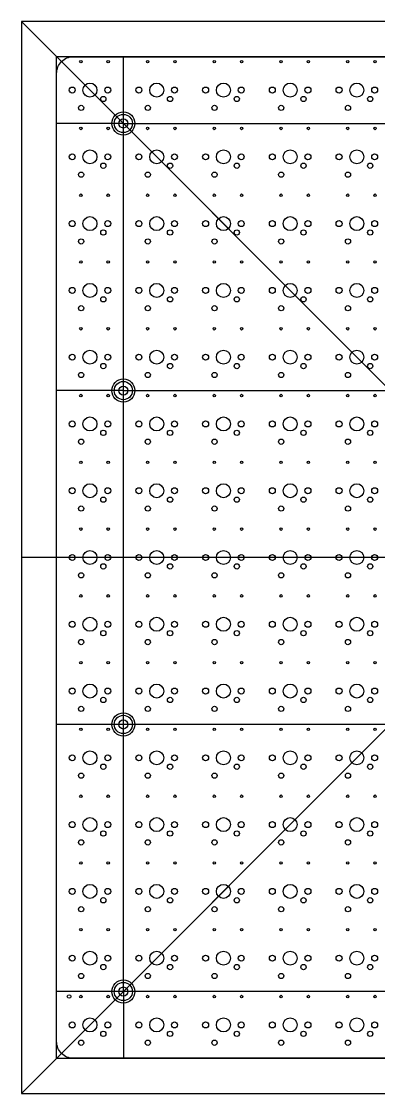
# Model space of a CAD drawing. Header units: millimetres. Extents: x -153 to 153, y -153 to 153.
# Drawn here: x -152.9 to -50.9, y -152.9 to 152.9 of the extents above; entities that cross this region are included whole.
import ezdxf

# ---------------------------------------------------------------- set-up
doc = ezdxf.new("R2010")
doc.units = ezdxf.units.MM
doc.layers.get('0').update_dxf_attribs({"linetype": 'CONTINUOUS'})

msp = doc.modelspace()

# ---------------------------------------------------------------- linework, layer by layer
for p, q in [((152.925, 152.925), (-152.925, 152.925)), ((-152.925, 152.925), (-152.925, -152.925)), ((-152.925, -152.925), (152.925, 152.925)), ((152.925, -152.925), (-152.925, 152.925)), ((-142.925, -142.925), (-142.925, 142.925)), ((-142.925, 142.925), (142.925, 142.925)), ((142.925, -142.925), (-142.925, 142.925)), ((-142.925, -142.925), (142.925, 142.925)), ((-123.825144, 123.825136), (-123.825144, 142.925)), ((-123.825144, 123.825136), (-142.925, 123.825136)), ((-123.825144, 123.825136), (-47.625144, 123.825136)), ((-123.825144, 47.625136), (-123.825144, 123.825136)), ((-123.825144, 47.625136), (-142.925, 47.625136)), ((-123.825144, 47.625136), (-47.625144, 47.625136)), ((-123.824856, -47.625136), (-123.824856, 47.624864)), ((0, 0), (-152.925, 0)), ((-123.825136, -47.625144), (-142.925, -47.625144)), ((-123.825136, -123.825144), (-123.825136, -47.625144)), ((-47.625136, -47.625144), (-123.825136, -47.625144)), ((-123.825136, -123.825144), (-142.925, -123.825144)), ((-123.825136, -123.825144), (-123.825136, -142.925)), ((-47.625136, -123.825144), (-123.825136, -123.825144)), ((142.925, -142.925), (-142.925, -142.925)), ((-152.925, -152.925), (152.925, -152.925))]:
    msp.add_line(p, q)
msp.add_lwpolyline([(-138.112616, -142.87512, -0.4142135624), (-142.87512, -138.112616), (-142.87512, 138.112616, -0.4142135624), (-138.112616, 142.87512), (138.112616, 142.87512, -0.4142135624), (142.87512, 138.112616), (142.87512, -138.112616, -0.4142135624), (138.112616, -142.87512)], format="xyb", close=True)
for centre, radius in [((-135.949856, 141.449864), 0.35), ((-128.149856, 141.449864), 0.35), ((-116.899856, 141.449864), 0.35), ((-109.099856, 141.449864), 0.35), ((-97.849856, 141.449864), 0.35), ((-90.049856, 141.449864), 0.35), ((-78.799856, 141.449864), 0.35), ((-70.999856, 141.449864), 0.35), ((-59.749856, 141.449864), 0.35), ((-51.949856, 141.449864), 0.35), ((-133.349856, 133.349864), 1.9939), ((-114.299856, 133.349864), 1.9939), ((-95.249856, 133.349864), 1.9939), ((-76.199856, 133.349864), 1.9939), ((-57.149856, 133.349864), 1.9939), ((-138.429856, 133.349864), 0.8509), ((-129.539856, 130.809864), 0.7493), ((-128.269856, 133.349864), 0.8509), ((-119.379856, 133.349864), 0.8509), ((-110.489856, 130.809864), 0.7493), ((-109.219856, 133.349864), 0.8509), ((-100.329856, 133.349864), 0.8509), ((-91.439856, 130.809864), 0.7493), ((-90.169856, 133.349864), 0.8509), ((-81.279856, 133.349864), 0.8509), ((-72.389856, 130.809864), 0.7493), ((-71.119856, 133.349864), 0.8509), ((-62.229856, 133.349864), 0.8509), ((-53.339856, 130.809864), 0.7493), ((-52.069856, 133.349864), 0.8509), ((-135.889856, 128.269864), 0.7493), ((-116.839856, 128.269864), 0.7493), ((-97.789856, 128.269864), 0.7493), ((-78.739856, 128.269864), 0.7493), ((-59.689856, 128.269864), 0.7493), ((-123.824856, 123.824864), 3.3), ((-123.824856, 123.824864), 2.6), ((-135.949856, 122.399864), 0.35), ((-128.149856, 122.399864), 0.35), ((-123.824856, 123.824864), 1.3), ((-116.899856, 122.399864), 0.35), ((-109.099856, 122.399864), 0.35), ((-97.849856, 122.399864), 0.35), ((-90.049856, 122.399864), 0.35), ((-78.799856, 122.399864), 0.35), ((-70.999856, 122.399864), 0.35), ((-59.749856, 122.399864), 0.35), ((-51.949856, 122.399864), 0.35), ((-133.349856, 114.299864), 1.9939), ((-114.299856, 114.299864), 1.9939), ((-95.249856, 114.299864), 1.9939), ((-76.199856, 114.299864), 1.9939), ((-57.149856, 114.299864), 1.9939), ((-138.429856, 114.299864), 0.8509), ((-128.269856, 114.299864), 0.8509), ((-119.379856, 114.299864), 0.8509), ((-109.219856, 114.299864), 0.8509), ((-100.329856, 114.299864), 0.8509), ((-90.169856, 114.299864), 0.8509), ((-81.279856, 114.299864), 0.8509), ((-71.119856, 114.299864), 0.8509), ((-62.229856, 114.299864), 0.8509), ((-52.069856, 114.299864), 0.8509), ((-129.539856, 111.759864), 0.7493), ((-110.489856, 111.759864), 0.7493), ((-91.439856, 111.759864), 0.7493), ((-72.389856, 111.759864), 0.7493), ((-53.339856, 111.759864), 0.7493), ((-135.889856, 109.219864), 0.7493), ((-116.839856, 109.219864), 0.7493), ((-97.789856, 109.219864), 0.7493), ((-78.739856, 109.219864), 0.7493), ((-59.689856, 109.219864), 0.7493), ((-135.949856, 103.349864), 0.35), ((-128.149856, 103.349864), 0.35), ((-116.899856, 103.349864), 0.35), ((-109.099856, 103.349864), 0.35), ((-97.849856, 103.349864), 0.35), ((-90.049856, 103.349864), 0.35), ((-78.799856, 103.349864), 0.35), ((-70.999856, 103.349864), 0.35), ((-59.749856, 103.349864), 0.35), ((-51.949856, 103.349864), 0.35), ((-138.429856, 95.249864), 0.8509), ((-133.349856, 95.249864), 1.9939), ((-128.269856, 95.249864), 0.8509), ((-119.379856, 95.249864), 0.8509), ((-114.299856, 95.249864), 1.9939), ((-109.219856, 95.249864), 0.8509), ((-100.329856, 95.249864), 0.8509), ((-95.249856, 95.249864), 1.9939), ((-90.169856, 95.249864), 0.8509), ((-81.279856, 95.249864), 0.8509), ((-76.199856, 95.249864), 1.9939), ((-71.119856, 95.249864), 0.8509), ((-62.229856, 95.249864), 0.8509), ((-57.149856, 95.249864), 1.9939), ((-52.069856, 95.249864), 0.8509), ((-129.539856, 92.709864), 0.7493), ((-110.489856, 92.709864), 0.7493), ((-91.439856, 92.709864), 0.7493), ((-72.389856, 92.709864), 0.7493), ((-53.339856, 92.709864), 0.7493), ((-135.889856, 90.169864), 0.7493), ((-116.839856, 90.169864), 0.7493), ((-97.789856, 90.169864), 0.7493), ((-78.739856, 90.169864), 0.7493), ((-59.689856, 90.169864), 0.7493), ((-135.949856, 84.299864), 0.35), ((-128.149856, 84.299864), 0.35), ((-116.899856, 84.299864), 0.35), ((-109.099856, 84.299864), 0.35), ((-97.849856, 84.299864), 0.35), ((-90.049856, 84.299864), 0.35), ((-78.799856, 84.299864), 0.35), ((-70.999856, 84.299864), 0.35), ((-59.749856, 84.299864), 0.35), ((-51.949856, 84.299864), 0.35), ((-138.429856, 76.199864), 0.8509), ((-133.349856, 76.199864), 1.9939), ((-128.269856, 76.199864), 0.8509), ((-119.379856, 76.199864), 0.8509), ((-114.299856, 76.199864), 1.9939), ((-109.219856, 76.199864), 0.8509), ((-100.329856, 76.199864), 0.8509), ((-95.249856, 76.199864), 1.9939), ((-90.169856, 76.199864), 0.8509), ((-81.279856, 76.199864), 0.8509), ((-76.199856, 76.199864), 1.9939), ((-71.119856, 76.199864), 0.8509), ((-62.229856, 76.199864), 0.8509), ((-57.149856, 76.199864), 1.9939), ((-52.069856, 76.199864), 0.8509), ((-129.539856, 73.659864), 0.7493), ((-110.489856, 73.659864), 0.7493), ((-91.439856, 73.659864), 0.7493), ((-72.389856, 73.659864), 0.7493), ((-53.339856, 73.659864), 0.7493), ((-135.889856, 71.119864), 0.7493), ((-116.839856, 71.119864), 0.7493), ((-97.789856, 71.119864), 0.7493), ((-78.739856, 71.119864), 0.7493), ((-59.689856, 71.119864), 0.7493), ((-135.949856, 65.249864), 0.35), ((-128.149856, 65.249864), 0.35), ((-116.899856, 65.249864), 0.35), ((-109.099856, 65.249864), 0.35), ((-97.849856, 65.249864), 0.35), ((-90.049856, 65.249864), 0.35), ((-78.799856, 65.249864), 0.35), ((-70.999856, 65.249864), 0.35), ((-59.749856, 65.249864), 0.35), ((-51.949856, 65.249864), 0.35), ((-133.349856, 57.149864), 1.9939), ((-114.299856, 57.149864), 1.9939), ((-95.249856, 57.149864), 1.9939), ((-76.199856, 57.149864), 1.9939), ((-57.149856, 57.149864), 1.9939), ((-138.429856, 57.149864), 0.8509), ((-129.539856, 54.609864), 0.7493), ((-128.269856, 57.149864), 0.8509), ((-119.379856, 57.149864), 0.8509), ((-110.489856, 54.609864), 0.7493), ((-109.219856, 57.149864), 0.8509), ((-100.329856, 57.149864), 0.8509), ((-91.439856, 54.609864), 0.7493), ((-90.169856, 57.149864), 0.8509), ((-81.279856, 57.149864), 0.8509), ((-72.389856, 54.609864), 0.7493), ((-71.119856, 57.149864), 0.8509), ((-62.229856, 57.149864), 0.8509), ((-53.339856, 54.609864), 0.7493), ((-52.069856, 57.149864), 0.8509), ((-135.889856, 52.069864), 0.7493), ((-116.839856, 52.069864), 0.7493), ((-97.789856, 52.069864), 0.7493), ((-78.739856, 52.069864), 0.7493), ((-59.689856, 52.069864), 0.7493), ((-123.824856, 47.624864), 3.3), ((-123.824856, 47.624864), 2.6), ((-135.949856, 46.199864), 0.35), ((-128.149856, 46.199864), 0.35), ((-123.824856, 47.624864), 1.3), ((-116.899856, 46.199864), 0.35), ((-109.099856, 46.199864), 0.35), ((-97.849856, 46.199864), 0.35), ((-90.049856, 46.199864), 0.35), ((-78.799856, 46.199864), 0.35), ((-70.999856, 46.199864), 0.35), ((-59.749856, 46.199864), 0.35), ((-51.949856, 46.199864), 0.35), ((-133.349856, 38.099864), 1.9939), ((-114.299856, 38.099864), 1.9939), ((-95.249856, 38.099864), 1.9939), ((-76.199856, 38.099864), 1.9939), ((-57.149856, 38.099864), 1.9939), ((-138.429856, 38.099864), 0.8509), ((-128.269856, 38.099864), 0.8509), ((-119.379856, 38.099864), 0.8509), ((-109.219856, 38.099864), 0.8509), ((-100.329856, 38.099864), 0.8509), ((-90.169856, 38.099864), 0.8509), ((-81.279856, 38.099864), 0.8509), ((-71.119856, 38.099864), 0.8509), ((-62.229856, 38.099864), 0.8509), ((-52.069856, 38.099864), 0.8509), ((-135.889856, 33.019864), 0.7493), ((-129.539856, 35.559864), 0.7493), ((-116.839856, 33.019864), 0.7493), ((-110.489856, 35.559864), 0.7493), ((-97.789856, 33.019864), 0.7493), ((-91.439856, 35.559864), 0.7493), ((-78.739856, 33.019864), 0.7493), ((-72.389856, 35.559864), 0.7493), ((-59.689856, 33.019864), 0.7493), ((-53.339856, 35.559864), 0.7493), ((-135.949856, 27.149864), 0.35), ((-128.149856, 27.149864), 0.35), ((-116.899856, 27.149864), 0.35), ((-109.099856, 27.149864), 0.35), ((-97.849856, 27.149864), 0.35), ((-90.049856, 27.149864), 0.35), ((-78.799856, 27.149864), 0.35), ((-70.999856, 27.149864), 0.35), ((-59.749856, 27.149864), 0.35), ((-51.949856, 27.149864), 0.35), ((-138.429856, 19.049864), 0.8509), ((-133.349856, 19.049864), 1.9939), ((-128.269856, 19.049864), 0.8509), ((-119.379856, 19.049864), 0.8509), ((-114.299856, 19.049864), 1.9939), ((-109.219856, 19.049864), 0.8509), ((-100.329856, 19.049864), 0.8509), ((-95.249856, 19.049864), 1.9939), ((-90.169856, 19.049864), 0.8509), ((-81.279856, 19.049864), 0.8509), ((-76.199856, 19.049864), 1.9939), ((-71.119856, 19.049864), 0.8509), ((-62.229856, 19.049864), 0.8509), ((-57.149856, 19.049864), 1.9939), ((-52.069856, 19.049864), 0.8509), ((-129.539856, 16.509864), 0.7493), ((-110.489856, 16.509864), 0.7493), ((-91.439856, 16.509864), 0.7493), ((-72.389856, 16.509864), 0.7493), ((-53.339856, 16.509864), 0.7493), ((-135.889856, 13.969864), 0.7493), ((-116.839856, 13.969864), 0.7493), ((-97.789856, 13.969864), 0.7493), ((-78.739856, 13.969864), 0.7493), ((-59.689856, 13.969864), 0.7493), ((-135.949856, 8.099864), 0.35), ((-128.149856, 8.099864), 0.35), ((-116.899856, 8.099864), 0.35), ((-109.099856, 8.099864), 0.35), ((-97.849856, 8.099864), 0.35), ((-90.049856, 8.099864), 0.35), ((-78.799856, 8.099864), 0.35), ((-70.999856, 8.099864), 0.35), ((-59.749856, 8.099864), 0.35), ((-51.949856, 8.099864), 0.35), ((-138.429856, -0.000136), 0.8509), ((-133.349856, -0.000136), 1.9939), ((-128.269856, -0.000136), 0.8509), ((-119.379856, -0.000136), 0.8509), ((-114.299856, -0.000136), 1.9939), ((-109.219856, -0.000136), 0.8509), ((-100.329856, -0.000136), 0.8509), ((-95.249856, -0.000136), 1.9939), ((-90.169856, -0.000136), 0.8509), ((-81.279856, -0.000136), 0.8509), ((-76.199856, -0.000136), 1.9939), ((-71.119856, -0.000136), 0.8509), ((-62.229856, -0.000136), 0.8509), ((-57.149856, -0.000136), 1.9939), ((-52.069856, -0.000136), 0.8509), ((-129.539856, -2.540136), 0.7493), ((-110.489856, -2.540136), 0.7493), ((-91.439856, -2.540136), 0.7493), ((-72.389856, -2.540136), 0.7493), ((-53.339856, -2.540136), 0.7493), ((-135.889856, -5.080136), 0.7493), ((-116.839856, -5.080136), 0.7493), ((-97.789856, -5.080136), 0.7493), ((-78.739856, -5.080136), 0.7493), ((-59.689856, -5.080136), 0.7493), ((-135.949856, -10.950136), 0.35), ((-128.149856, -10.950136), 0.35), ((-116.899856, -10.950136), 0.35), ((-109.099856, -10.950136), 0.35), ((-97.849856, -10.950136), 0.35), ((-90.049856, -10.950136), 0.35), ((-78.799856, -10.950136), 0.35), ((-70.999856, -10.950136), 0.35), ((-59.749856, -10.950136), 0.35), ((-51.949856, -10.950136), 0.35), ((-138.429856, -19.050136), 0.8509), ((-133.349856, -19.050136), 1.9939), ((-128.269856, -19.050136), 0.8509), ((-119.379856, -19.050136), 0.8509), ((-114.299856, -19.050136), 1.9939), ((-109.219856, -19.050136), 0.8509), ((-100.329856, -19.050136), 0.8509), ((-95.249856, -19.050136), 1.9939), ((-90.169856, -19.050136), 0.8509), ((-81.279856, -19.050136), 0.8509), ((-76.199856, -19.050136), 1.9939), ((-71.119856, -19.050136), 0.8509), ((-62.229856, -19.050136), 0.8509), ((-57.149856, -19.050136), 1.9939), ((-52.069856, -19.050136), 0.8509), ((-129.539856, -21.590136), 0.7493), ((-110.489856, -21.590136), 0.7493), ((-91.439856, -21.590136), 0.7493), ((-72.389856, -21.590136), 0.7493), ((-53.339856, -21.590136), 0.7493), ((-135.889856, -24.130136), 0.7493), ((-116.839856, -24.130136), 0.7493), ((-97.789856, -24.130136), 0.7493), ((-78.739856, -24.130136), 0.7493), ((-59.689856, -24.130136), 0.7493), ((-135.949856, -30.000136), 0.35), ((-128.149856, -30.000136), 0.35), ((-116.899856, -30.000136), 0.35), ((-109.099856, -30.000136), 0.35), ((-97.849856, -30.000136), 0.35), ((-90.049856, -30.000136), 0.35), ((-78.799856, -30.000136), 0.35), ((-70.999856, -30.000136), 0.35), ((-59.749856, -30.000136), 0.35), ((-51.949856, -30.000136), 0.35), ((-133.349856, -38.100136), 1.9939), ((-114.299856, -38.100136), 1.9939), ((-95.249856, -38.100136), 1.9939), ((-76.199856, -38.100136), 1.9939), ((-57.149856, -38.100136), 1.9939), ((-138.429856, -38.100136), 0.8509), ((-128.269856, -38.100136), 0.8509), ((-119.379856, -38.100136), 0.8509), ((-109.219856, -38.100136), 0.8509), ((-100.329856, -38.100136), 0.8509), ((-90.169856, -38.100136), 0.8509), ((-81.279856, -38.100136), 0.8509), ((-71.119856, -38.100136), 0.8509), ((-62.229856, -38.100136), 0.8509), ((-52.069856, -38.100136), 0.8509), ((-135.889856, -43.180136), 0.7493), ((-129.539856, -40.640136), 0.7493), ((-116.839856, -43.180136), 0.7493), ((-110.489856, -40.640136), 0.7493), ((-97.789856, -43.180136), 0.7493), ((-91.439856, -40.640136), 0.7493), ((-78.739856, -43.180136), 0.7493), ((-72.389856, -40.640136), 0.7493), ((-59.689856, -43.180136), 0.7493), ((-53.339856, -40.640136), 0.7493), ((-123.824856, -47.625136), 3.3), ((-123.824856, -47.625136), 2.6), ((-135.949856, -49.050136), 0.35), ((-128.149856, -49.050136), 0.35), ((-123.824856, -47.625136), 1.3), ((-116.899856, -49.050136), 0.35), ((-109.099856, -49.050136), 0.35), ((-97.849856, -49.050136), 0.35), ((-90.049856, -49.050136), 0.35), ((-78.799856, -49.050136), 0.35), ((-70.999856, -49.050136), 0.35), ((-59.749856, -49.050136), 0.35), ((-51.949856, -49.050136), 0.35), ((-138.429856, -57.150136), 0.8509), ((-133.349856, -57.150136), 1.9939), ((-128.269856, -57.150136), 0.8509), ((-119.379856, -57.150136), 0.8509), ((-114.299856, -57.150136), 1.9939), ((-109.219856, -57.150136), 0.8509), ((-100.329856, -57.150136), 0.8509), ((-95.249856, -57.150136), 1.9939), ((-90.169856, -57.150136), 0.8509), ((-81.279856, -57.150136), 0.8509), ((-76.199856, -57.150136), 1.9939), ((-71.119856, -57.150136), 0.8509), ((-62.229856, -57.150136), 0.8509), ((-57.149856, -57.150136), 1.9939), ((-52.069856, -57.150136), 0.8509), ((-129.539856, -59.690136), 0.7493), ((-110.489856, -59.690136), 0.7493), ((-91.439856, -59.690136), 0.7493), ((-72.389856, -59.690136), 0.7493), ((-53.339856, -59.690136), 0.7493), ((-135.889856, -62.230136), 0.7493), ((-116.839856, -62.230136), 0.7493), ((-97.789856, -62.230136), 0.7493), ((-78.739856, -62.230136), 0.7493), ((-59.689856, -62.230136), 0.7493), ((-135.949856, -68.100136), 0.35), ((-128.149856, -68.100136), 0.35), ((-116.899856, -68.100136), 0.35), ((-109.099856, -68.100136), 0.35), ((-97.849856, -68.100136), 0.35), ((-90.049856, -68.100136), 0.35), ((-78.799856, -68.100136), 0.35), ((-70.999856, -68.100136), 0.35), ((-59.749856, -68.100136), 0.35), ((-51.949856, -68.100136), 0.35), ((-138.429856, -76.200136), 0.8509), ((-133.349856, -76.200136), 1.9939), ((-128.269856, -76.200136), 0.8509), ((-119.379856, -76.200136), 0.8509), ((-114.299856, -76.200136), 1.9939), ((-109.219856, -76.200136), 0.8509), ((-100.329856, -76.200136), 0.8509), ((-95.249856, -76.200136), 1.9939), ((-90.169856, -76.200136), 0.8509), ((-81.279856, -76.200136), 0.8509), ((-76.199856, -76.200136), 1.9939), ((-71.119856, -76.200136), 0.8509), ((-62.229856, -76.200136), 0.8509), ((-57.149856, -76.200136), 1.9939), ((-52.069856, -76.200136), 0.8509), ((-129.539856, -78.740136), 0.7493), ((-110.489856, -78.740136), 0.7493), ((-91.439856, -78.740136), 0.7493), ((-72.389856, -78.740136), 0.7493), ((-53.339856, -78.740136), 0.7493), ((-135.889856, -81.280136), 0.7493), ((-116.839856, -81.280136), 0.7493), ((-97.789856, -81.280136), 0.7493), ((-78.739856, -81.280136), 0.7493), ((-59.689856, -81.280136), 0.7493), ((-135.949856, -87.150136), 0.35), ((-128.149856, -87.150136), 0.35), ((-116.899856, -87.150136), 0.35), ((-109.099856, -87.150136), 0.35), ((-97.849856, -87.150136), 0.35), ((-90.049856, -87.150136), 0.35), ((-78.799856, -87.150136), 0.35), ((-70.999856, -87.150136), 0.35), ((-59.749856, -87.150136), 0.35), ((-51.949856, -87.150136), 0.35), ((-138.429856, -95.250136), 0.8509), ((-133.349856, -95.250136), 1.9939), ((-128.269856, -95.250136), 0.8509), ((-119.379856, -95.250136), 0.8509), ((-114.299856, -95.250136), 1.9939), ((-109.219856, -95.250136), 0.8509), ((-100.329856, -95.250136), 0.8509), ((-95.249856, -95.250136), 1.9939), ((-90.169856, -95.250136), 0.8509), ((-81.279856, -95.250136), 0.8509), ((-76.199856, -95.250136), 1.9939), ((-71.119856, -95.250136), 0.8509), ((-62.229856, -95.250136), 0.8509), ((-57.149856, -95.250136), 1.9939), ((-52.069856, -95.250136), 0.8509), ((-129.539856, -97.790136), 0.7493), ((-110.489856, -97.790136), 0.7493), ((-91.439856, -97.790136), 0.7493), ((-72.389856, -97.790136), 0.7493), ((-53.339856, -97.790136), 0.7493), ((-135.889856, -100.330136), 0.7493), ((-116.839856, -100.330136), 0.7493), ((-97.789856, -100.330136), 0.7493), ((-78.739856, -100.330136), 0.7493), ((-59.689856, -100.330136), 0.7493), ((-135.949856, -106.200136), 0.35), ((-128.149856, -106.200136), 0.35), ((-116.899856, -106.200136), 0.35), ((-109.099856, -106.200136), 0.35), ((-97.849856, -106.200136), 0.35), ((-90.049856, -106.200136), 0.35), ((-78.799856, -106.200136), 0.35), ((-70.999856, -106.200136), 0.35), ((-59.749856, -106.200136), 0.35), ((-51.949856, -106.200136), 0.35), ((-133.349856, -114.300136), 1.9939), ((-114.299856, -114.300136), 1.9939), ((-95.249856, -114.300136), 1.9939), ((-76.199856, -114.300136), 1.9939), ((-57.149856, -114.300136), 1.9939), ((-138.429856, -114.300136), 0.8509), ((-129.539856, -116.840136), 0.7493), ((-128.269856, -114.300136), 0.8509), ((-119.379856, -114.300136), 0.8509), ((-110.489856, -116.840136), 0.7493), ((-109.219856, -114.300136), 0.8509), ((-100.329856, -114.300136), 0.8509), ((-91.439856, -116.840136), 0.7493), ((-90.169856, -114.300136), 0.8509), ((-81.279856, -114.300136), 0.8509), ((-72.389856, -116.840136), 0.7493), ((-71.119856, -114.300136), 0.8509), ((-62.229856, -114.300136), 0.8509), ((-53.339856, -116.840136), 0.7493), ((-52.069856, -114.300136), 0.8509), ((-135.889856, -119.380136), 0.7493), ((-116.839856, -119.380136), 0.7493), ((-97.789856, -119.380136), 0.7493), ((-78.739856, -119.380136), 0.7493), ((-59.689856, -119.380136), 0.7493), ((-123.824856, -123.825136), 3.3), ((-123.824856, -123.825136), 2.6), ((-139.318856, -125.247536), 0.508), ((-135.949856, -125.250136), 0.35), ((-128.149856, -125.250136), 0.35), ((-123.824856, -123.825136), 1.3), ((-116.899856, -125.250136), 0.35), ((-109.099856, -125.250136), 0.35), ((-97.849856, -125.250136), 0.35), ((-90.049856, -125.250136), 0.35), ((-78.799856, -125.250136), 0.35), ((-70.999856, -125.250136), 0.35), ((-59.749856, -125.250136), 0.35), ((-51.949856, -125.250136), 0.35), ((-133.349856, -133.350136), 1.9939), ((-114.299856, -133.350136), 1.9939), ((-95.249856, -133.350136), 1.9939), ((-76.199856, -133.350136), 1.9939), ((-57.149856, -133.350136), 1.9939), ((-138.429856, -133.350136), 0.8509), ((-128.269856, -133.350136), 0.8509), ((-119.379856, -133.350136), 0.8509), ((-109.219856, -133.350136), 0.8509), ((-100.329856, -133.350136), 0.8509), ((-90.169856, -133.350136), 0.8509), ((-81.279856, -133.350136), 0.8509), ((-71.119856, -133.350136), 0.8509), ((-62.229856, -133.350136), 0.8509), ((-52.069856, -133.350136), 0.8509), ((-129.539856, -135.890136), 0.7493), ((-110.489856, -135.890136), 0.7493), ((-91.439856, -135.890136), 0.7493), ((-72.389856, -135.890136), 0.7493), ((-53.339856, -135.890136), 0.7493), ((-135.889856, -138.430136), 0.7493), ((-116.839856, -138.430136), 0.7493), ((-97.789856, -138.430136), 0.7493), ((-78.739856, -138.430136), 0.7493), ((-59.689856, -138.430136), 0.7493)]:
    msp.add_circle(centre, radius)

doc.saveas('drawing.dxf')
